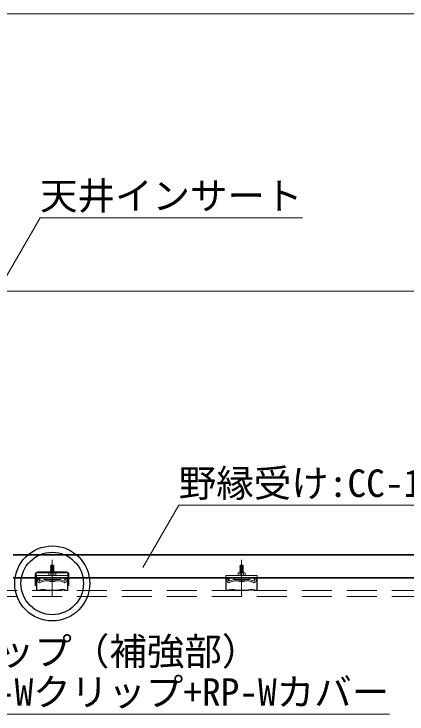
# Model space of a CAD drawing. Units: millimetres, scale not verified. Extents: x -7800 to 7800, y -5578 to 5491.
# Drawn here: x -3388 to -2759, y 576 to 1696 of the extents above; entities that cross this region are included whole.
import ezdxf
from ezdxf.enums import TextEntityAlignment as Align

# ---------------------------------------------------------------- set-up
doc = ezdxf.new("R2010")
doc.units = ezdxf.units.MM
doc.header["$LTSCALE"] = 40
doc.linetypes.add('CHAIN1', pattern=[8, 5, -1, 1, -1])
doc.linetypes.add('DASHED1', pattern=[1.8, 1.2, -0.6])
for name, color, linetype, lineweight in [('2-0_中心線', 4, 'CHAIN1', 9), ('2-2_野縁受け', 3, 'Continuous', 18), ('2-3_野縁', 7, 'Continuous', 18), ('2-6_文字', 3, 'Continuous', 18), ('2-9_躯体', 4, 'DASHED1', 9), ('2-A_クリップ', 3, 'Continuous', 18), ('2-C_パネル', 4, 'DASHED1', 9), ('2-E', 2, 'Continuous', 25), ('F-2_太線１', 3, 'Continuous', 18)]:
    doc.layers.add(name, color=color, linetype=linetype, lineweight=lineweight)
doc.styles.add('ＭＳ ゴシック', font='')
doc.styles.get('ＭＳ ゴシック').set_extended_font_data('MS Gothic')

msp = doc.modelspace()

# ---------------------------------------------------------------- linework, layer by layer
at = {"layer": '2-0_中心線'}
for p, q in [((-3327.14, 822.58), (-3327.14, 764.66)), ((-3024.14, 822.58), (-3024.14, 764.66))]:
    msp.add_line(p, q, dxfattribs=at)
at = {"layer": '2-2_野縁受け'}
for p, q in [((-3389.49, 830.92), (-2519.49, 830.92)), ((-3389.49, 829.72), (-2243.91, 829.72)), ((-3389.49, 794.12), (-2243.91, 794.12)), ((-3389.49, 792.92), (-2519.49, 792.92))]:
    msp.add_line(p, q, dxfattribs=at)
at = {"layer": '2-3_野縁'}
for p, q in [((-3352.15, 791.94), (-3352.14, 774.41)), ((-3351.64, 774.46), (-3351.65, 791.94)), ((-3348.14, 792.94), (-3351.15, 792.94)), ((-3348.14, 792.44), (-3351.15, 792.44)), ((-3347.65, 789.94), (-3347.65, 791.94)), ((-3347.65, 789.94), (-3347.15, 789.94)), ((-3347.15, 789.94), (-3347.15, 791.94)), ((-3307.14, 789.94), (-3307.14, 791.94)), ((-3306.64, 789.94), (-3307.14, 789.94)), ((-3306.64, 789.94), (-3306.64, 791.94)), ((-3306.14, 792.94), (-3303.14, 792.94)), ((-3306.14, 792.44), (-3303.14, 792.44)), ((-3302.64, 774.42), (-3302.64, 791.94)), ((-3302.14, 791.94), (-3302.14, 774.48)), ((-3049.15, 791.94), (-3049.14, 774.41)), ((-3048.64, 774.46), (-3048.65, 791.94)), ((-3045.14, 792.94), (-3048.15, 792.94)), ((-3045.14, 792.44), (-3048.15, 792.44)), ((-3044.65, 789.94), (-3044.65, 791.94)), ((-3044.65, 789.94), (-3044.15, 789.94)), ((-3044.15, 789.94), (-3044.15, 791.94)), ((-3004.14, 789.94), (-3004.14, 791.94)), ((-3003.64, 789.94), (-3004.14, 789.94)), ((-3003.64, 789.94), (-3003.64, 791.94)), ((-3003.14, 792.94), (-3000.14, 792.94)), ((-3003.14, 792.44), (-3000.14, 792.44)), ((-2999.64, 774.42), (-2999.64, 791.94)), ((-2999.14, 791.94), (-2999.14, 774.48)), ((-3351.15, 773.94), (-3347.56, 773.94)), ((-3351.15, 773.94), (-3347.56, 773.94)), ((-3347.56, 773.44), (-3351.15, 773.44)), ((-3347.56, 773.44), (-3351.15, 773.44)), ((-3347.21, 774.09), (-3346.5, 774.79)), ((-3346.5, 774.79), (-3347.21, 774.09)), ((-3346.15, 774.44), (-3346.85, 773.73)), ((-3346.15, 774.44), (-3346.85, 773.73)), ((-3339.15, 774.44), (-3338.44, 773.73)), ((-3338.79, 774.79), (-3338.08, 774.09)), ((-3337.73, 773.94), (-3327.14, 773.94)), ((-3337.73, 773.44), (-3327.14, 773.44)), ((-3316.56, 773.94), (-3327.14, 773.94)), ((-3316.56, 773.44), (-3327.14, 773.44)), ((-3315.5, 774.79), (-3316.2, 774.09)), ((-3315.14, 774.44), (-3315.85, 773.73)), ((-3308.14, 774.44), (-3307.44, 773.73)), ((-3308.14, 774.44), (-3307.44, 773.73)), ((-3307.08, 774.09), (-3307.79, 774.79)), ((-3307.79, 774.79), (-3307.08, 774.09)), ((-3303.14, 773.94), (-3306.73, 773.94)), ((-3303.14, 773.94), (-3306.73, 773.94)), ((-3306.73, 773.44), (-3303.14, 773.44)), ((-3306.73, 773.44), (-3303.14, 773.44)), ((-3048.15, 773.94), (-3044.56, 773.94)), ((-3048.15, 773.94), (-3044.56, 773.94)), ((-3044.56, 773.44), (-3048.15, 773.44)), ((-3044.56, 773.44), (-3048.15, 773.44)), ((-3044.21, 774.09), (-3043.5, 774.79)), ((-3043.5, 774.79), (-3044.21, 774.09)), ((-3043.15, 774.44), (-3043.85, 773.73)), ((-3043.15, 774.44), (-3043.85, 773.73)), ((-3036.15, 774.44), (-3035.44, 773.73)), ((-3035.79, 774.79), (-3035.08, 774.09)), ((-3034.73, 773.94), (-3024.14, 773.94)), ((-3034.73, 773.44), (-3024.14, 773.44)), ((-3013.56, 773.94), (-3024.14, 773.94)), ((-3013.56, 773.44), (-3024.14, 773.44)), ((-3012.5, 774.79), (-3013.2, 774.09)), ((-3012.14, 774.44), (-3012.85, 773.73)), ((-3005.14, 774.44), (-3004.44, 773.73)), ((-3005.14, 774.44), (-3004.44, 773.73)), ((-3004.08, 774.09), (-3004.79, 774.79)), ((-3004.79, 774.79), (-3004.08, 774.09)), ((-3000.14, 773.94), (-3003.73, 773.94)), ((-3000.14, 773.94), (-3003.73, 773.94)), ((-3003.73, 773.44), (-3000.14, 773.44)), ((-3003.73, 773.44), (-3000.14, 773.44))]:
    msp.add_line(p, q, dxfattribs=at)
for centre, radius, start, end in [((-3351.15, 791.94), 1, 90.00299, 180.00299), ((-3351.15, 791.94), 0.5, 90.00299, 180.00299), ((-3348.14, 791.94), 1, 0.00299, 90.00299), ((-3348.14, 791.94), 0.5, 0.00299, 90.00299), ((-3306.14, 791.94), 1, 89.99696, 179.99699), ((-3306.14, 791.94), 0.5, 89.99696, 179.99699), ((-3303.14, 791.94), 1, 359.99699, 89.99699), ((-3303.14, 791.94), 0.5, 359.99699, 89.99699), ((-3048.15, 791.94), 1, 90.00299, 180.00299), ((-3048.15, 791.94), 0.5, 90.00299, 180.00299), ((-3045.14, 791.94), 1, 0.00299, 90.00299), ((-3045.14, 791.94), 0.5, 0.00299, 90.00299), ((-3003.14, 791.94), 1, 89.99696, 179.99699), ((-3003.14, 791.94), 0.5, 89.99696, 179.99699), ((-3000.14, 791.94), 1, 359.99699, 89.99699), ((-3000.14, 791.94), 0.5, 359.99699, 89.99699), ((-3351.15, 774.44), 1, 177.476, 270), ((-3351.15, 774.44), 1, 177.476, 270), ((-3351.15, 774.44), 0.5, 177.476, 270), ((-3351.15, 774.44), 0.5, 177.476, 270), ((-3347.56, 774.44), 0.5, 269.99998, 314.99998), ((-3347.56, 774.44), 0.5, 270, 314.99998), ((-3347.56, 774.44), 1, 270, 315), ((-3347.56, 774.44), 1, 270, 314.99998), ((-3346.15, 774.44), 0.5, 46.39717, 135), ((-3344.9, 775.75), 1.81, 226.39716, 313.6028), ((-3344.9, 775.75), 1.31, 226.39716, 313.6028), ((-3343.64, 774.44), 0.5, 36.86987, 133.6028), ((-3342.65, 775.19), 1.25, 216.86989, 323.1301), ((-3342.65, 775.19), 0.75, 216.86989, 323.1301), ((-3341.65, 774.44), 0.5, 36.86987, 143.1301), ((-3341.65, 774.44), 0.5, 46.39717, 143.1301), ((-3340.4, 775.75), 1.81, 226.39716, 313.6028), ((-3340.4, 775.75), 1.31, 226.39716, 313.6028), ((-3339.15, 774.44), 0.5, 44.99998, 133.60281), ((-3337.73, 774.44), 1, 225, 270), ((-3337.73, 774.44), 0.5, 225, 270), ((-3316.56, 774.44), 0.5, 270, 315), ((-3316.56, 774.44), 1, 270, 315), ((-3315.14, 774.44), 0.5, 46.39719, 135.00002), ((-3313.89, 775.75), 1.81, 226.39719, 313.60283), ((-3313.89, 775.75), 1.31, 226.39719, 313.60283), ((-3312.64, 774.44), 0.5, 36.86989, 143.1301), ((-3312.64, 774.44), 0.5, 36.86989, 133.60281), ((-3311.64, 775.19), 1.25, 216.8699, 323.13011), ((-3311.64, 775.19), 0.75, 216.8699, 323.13011), ((-3310.64, 774.44), 0.5, 46.39719, 143.13011), ((-3309.39, 775.75), 1.81, 226.39719, 313.60283), ((-3309.39, 775.75), 1.31, 226.39719, 313.60283), ((-3308.14, 774.44), 0.5, 45, 133.60283), ((-3306.73, 774.44), 1, 225, 270), ((-3306.73, 774.44), 1, 225.00002, 270), ((-3306.73, 774.44), 0.5, 225, 270), ((-3306.73, 774.44), 0.5, 225.00002, 270), ((-3303.14, 774.44), 1, 270, 2.524), ((-3303.14, 774.44), 1, 269.99995, 2.524), ((-3303.14, 774.44), 0.5, 270, 2.524), ((-3303.14, 774.44), 0.5, 269.99995, 2.524), ((-3048.15, 774.44), 1, 177.476, 270), ((-3048.15, 774.44), 1, 177.476, 270), ((-3048.15, 774.44), 0.5, 177.476, 270), ((-3048.15, 774.44), 0.5, 177.476, 270), ((-3044.56, 774.44), 0.5, 269.99998, 314.99998), ((-3044.56, 774.44), 0.5, 270, 314.99998), ((-3044.56, 774.44), 1, 270, 315), ((-3044.56, 774.44), 1, 270, 314.99998), ((-3043.15, 774.44), 0.5, 46.39717, 135), ((-3041.9, 775.75), 1.81, 226.39716, 313.6028), ((-3041.9, 775.75), 1.31, 226.39716, 313.6028), ((-3040.64, 774.44), 0.5, 36.86987, 133.6028), ((-3039.65, 775.19), 1.25, 216.86989, 323.1301), ((-3039.65, 775.19), 0.75, 216.86989, 323.1301), ((-3038.65, 774.44), 0.5, 36.86987, 143.1301), ((-3038.65, 774.44), 0.5, 46.39717, 143.1301), ((-3037.4, 775.75), 1.81, 226.39716, 313.6028), ((-3037.4, 775.75), 1.31, 226.39716, 313.6028), ((-3036.15, 774.44), 0.5, 44.99998, 133.60281), ((-3034.73, 774.44), 1, 225, 270), ((-3034.73, 774.44), 0.5, 225, 270), ((-3013.56, 774.44), 0.5, 270, 315), ((-3013.56, 774.44), 1, 270, 315), ((-3012.14, 774.44), 0.5, 46.39719, 135.00002), ((-3010.89, 775.75), 1.81, 226.39719, 313.60283), ((-3010.89, 775.75), 1.31, 226.39719, 313.60283), ((-3009.64, 774.44), 0.5, 36.86989, 143.1301), ((-3009.64, 774.44), 0.5, 36.86989, 133.60281), ((-3008.64, 775.19), 1.25, 216.8699, 323.13011), ((-3008.64, 775.19), 0.75, 216.8699, 323.13011), ((-3007.64, 774.44), 0.5, 46.39719, 143.13011), ((-3006.39, 775.75), 1.81, 226.39719, 313.60283), ((-3006.39, 775.75), 1.31, 226.39719, 313.60283), ((-3005.14, 774.44), 0.5, 45, 133.60283), ((-3003.73, 774.44), 1, 225, 270), ((-3003.73, 774.44), 1, 225.00002, 270), ((-3003.73, 774.44), 0.5, 225, 270), ((-3003.73, 774.44), 0.5, 225.00002, 270), ((-3000.14, 774.44), 1, 270, 2.524), ((-3000.14, 774.44), 1, 269.99995, 2.524), ((-3000.14, 774.44), 0.5, 270, 2.524), ((-3000.14, 774.44), 0.5, 269.99995, 2.524)]:
    msp.add_arc(centre, radius, start, end, dxfattribs=at)
at = {"layer": '2-6_文字', "color": 7}
for p, q in [((-3404.24, 1270.37), (-3346.68, 1370.05)), ((-3346.68, 1370.05), (-2926.68, 1370.05)), ((-3182.15, 810.2), (-3124.6, 909.88)), ((-3124.6, 909.88), (-2704.6, 909.88)), ((-3537.16, 575.58), (-2787.16, 575.58))]:
    msp.add_line(p, q, dxfattribs=at)
at = {"layer": '2-9_躯体', "color": 7, "linetype": 'Continuous', "lineweight": 18}
msp.add_line((-4583.5, 1252.42), (-2243.91, 1252.42), dxfattribs=at)
at = {"layer": '2-A_クリップ'}
for p, q in [((-3324.11, 813.57), (-3330.11, 812.73)), ((-3330.11, 812.73), (-3329.36, 812.33)), ((-3324.11, 812.57), (-3330.11, 811.73)), ((-3330.11, 811.73), (-3329.36, 811.33)), ((-3329.36, 801.72), (-3329.36, 813.73)), ((-3329.36, 813.73), (-3324.86, 813.73)), ((-3324.11, 813.57), (-3324.86, 813.73)), ((-3324.86, 801.72), (-3324.86, 813.7)), ((-3324.11, 812.57), (-3324.86, 812.97)), ((-3324.11, 811.57), (-3324.86, 811.97)), ((-3324.11, 810.57), (-3324.86, 810.97)), ((-3324.11, 809.57), (-3324.86, 809.97)), ((-3324.11, 808.57), (-3324.86, 808.97)), ((-3324.11, 807.57), (-3324.86, 807.97)), ((-3324.11, 806.57), (-3324.86, 806.97)), ((-3021.11, 813.57), (-3027.11, 812.73)), ((-3027.11, 812.73), (-3026.36, 812.33)), ((-3021.11, 812.57), (-3027.11, 811.73)), ((-3027.11, 811.73), (-3026.36, 811.33)), ((-3026.36, 801.72), (-3026.36, 813.73)), ((-3026.36, 813.73), (-3021.86, 813.73)), ((-3021.11, 813.57), (-3021.86, 813.73)), ((-3021.86, 801.72), (-3021.86, 813.7)), ((-3021.11, 812.57), (-3021.86, 812.97)), ((-3021.11, 811.57), (-3021.86, 811.97)), ((-3021.11, 810.57), (-3021.86, 810.97)), ((-3021.11, 809.57), (-3021.86, 809.97)), ((-3021.11, 808.57), (-3021.86, 808.97)), ((-3021.11, 807.57), (-3021.86, 807.97)), ((-3021.11, 806.57), (-3021.86, 806.97)), ((-3354.33, 799.93), (-3354.33, 781.15)), ((-3352.73, 799.93), (-3352.73, 781.15)), ((-3352.11, 797.22), (-3302.11, 797.22)), ((-3352.11, 797.22), (-3352.11, 792.92)), ((-3303.53, 803.13), (-3351.13, 803.13)), ((-3303.53, 801.53), (-3351.13, 801.53)), ((-3332.61, 800.72), (-3332.61, 797.22)), ((-3332.61, 797.22), (-3321.61, 797.22)), ((-3331.94, 801.55), (-3332.41, 801.32)), ((-3331.94, 801.55), (-3332.41, 801.32)), ((-3331.61, 801.72), (-3322.61, 801.72)), ((-3331.25, 801.63), (-3329.61, 801.22)), ((-3331.25, 801.63), (-3329.61, 801.22)), ((-3330.11, 802.73), (-3329.36, 802.33)), ((-3324.11, 802.57), (-3330.11, 801.73)), ((-3324.11, 802.57), (-3330.11, 801.73)), ((-3329.61, 801.22), (-3329.61, 801.2)), ((-3329.61, 801.2), (-3329.61, 797.22)), ((-3324.89, 801.33), (-3324.61, 801.23)), ((-3324.11, 805.57), (-3324.86, 805.97)), ((-3324.11, 804.57), (-3324.86, 804.97)), ((-3324.11, 803.57), (-3324.86, 803.97)), ((-3324.11, 802.57), (-3324.86, 802.97)), ((-3324.11, 802.57), (-3324.86, 802.97)), ((-3324.39, 801.72), (-3324.86, 801.97)), ((-3324.39, 801.72), (-3324.86, 801.97)), ((-3322.97, 801.63), (-3324.61, 801.23)), ((-3322.97, 801.63), (-3324.61, 801.23)), ((-3322.29, 801.56), (-3321.82, 801.33)), ((-3322.29, 801.56), (-3321.82, 801.33)), ((-3321.61, 800.72), (-3321.61, 797.22)), ((-3302.11, 792.92), (-3302.11, 797.22)), ((-3301.93, 799.93), (-3301.93, 781.15)), ((-3300.33, 799.93), (-3300.33, 781.15)), ((-3049.11, 797.22), (-2999.11, 797.22)), ((-3049.11, 797.22), (-3049.11, 792.92)), ((-3029.61, 800.72), (-3029.61, 797.22)), ((-3029.61, 797.22), (-3018.61, 797.22)), ((-3028.94, 801.55), (-3029.41, 801.32)), ((-3028.94, 801.55), (-3029.41, 801.32)), ((-3028.61, 801.72), (-3019.61, 801.72)), ((-3028.25, 801.63), (-3026.61, 801.22)), ((-3028.25, 801.63), (-3026.61, 801.22)), ((-3027.11, 802.73), (-3026.36, 802.33)), ((-3021.11, 802.57), (-3027.11, 801.73)), ((-3021.11, 802.57), (-3027.11, 801.73)), ((-3026.61, 801.22), (-3026.61, 801.2)), ((-3026.61, 801.2), (-3026.61, 797.22)), ((-3021.89, 801.33), (-3021.61, 801.23)), ((-3021.11, 805.57), (-3021.86, 805.97)), ((-3021.11, 804.57), (-3021.86, 804.97)), ((-3021.11, 803.57), (-3021.86, 803.97)), ((-3021.11, 802.57), (-3021.86, 802.97)), ((-3021.11, 802.57), (-3021.86, 802.97)), ((-3021.39, 801.72), (-3021.86, 801.97)), ((-3021.39, 801.72), (-3021.86, 801.97)), ((-3019.97, 801.63), (-3021.61, 801.23)), ((-3019.97, 801.63), (-3021.61, 801.23)), ((-3019.29, 801.56), (-3018.82, 801.33)), ((-3019.29, 801.56), (-3018.82, 801.33)), ((-3018.61, 800.72), (-3018.61, 797.22)), ((-2999.11, 792.92), (-2999.11, 797.22)), ((-3352.11, 792.92), (-3302.11, 792.92)), ((-3348.91, 791.93), (-3351.07, 791.14)), ((-3349.87, 787.86), (-3351.07, 791.14)), ((-3349.67, 787.3), (-3351.07, 791.14)), ((-3347.47, 787.99), (-3348.91, 791.93)), ((-3339.11, 791.03), (-3347.47, 787.99)), ((-3346.7, 785.93), (-3339.01, 788.73)), ((-3339.11, 792.92), (-3339.11, 791.03)), ((-3339.11, 791.03), (-3327.11, 791.03)), ((-3320.11, 788.73), (-3334.11, 788.73)), ((-3315.12, 791.03), (-3327.11, 791.03)), ((-3315.12, 791.03), (-3327.11, 791.03)), ((-3315.12, 791.03), (-3327.11, 791.03)), ((-3327.11, 788.73), (-3317.97, 788.73)), ((-3327.11, 788.73), (-3317.38, 788.73)), ((-3327.11, 788.73), (-3315.9, 788.73)), ((-3317.63, 788.73), (-3315.9, 788.73)), ((-3317.13, 788.73), (-3315.22, 788.73)), ((-3311.98, 787.55), (-3315.22, 788.73)), ((-3315.12, 791.03), (-3307.72, 788.33)), ((-3315.11, 792.92), (-3315.11, 791.03)), ((-3307.53, 785.93), (-3312.72, 787.82)), ((-3308.01, 788.44), (-3306.76, 787.99)), ((-3304.51, 787.49), (-3303.45, 791.44)), ((-3302.11, 794.12), (-3301.93, 794.12)), ((-3302.11, 792.92), (-3301.93, 792.92)), ((-3049.11, 792.92), (-2999.11, 792.92)), ((-3045.91, 791.93), (-3048.07, 791.14)), ((-3046.87, 787.86), (-3048.07, 791.14)), ((-3046.67, 787.3), (-3048.07, 791.14)), ((-3044.47, 787.99), (-3045.91, 791.93)), ((-3036.11, 791.03), (-3044.47, 787.99)), ((-3043.7, 785.93), (-3036.01, 788.73)), ((-3036.11, 792.92), (-3036.11, 791.03)), ((-3036.11, 791.03), (-3024.11, 791.03)), ((-3017.11, 788.73), (-3031.11, 788.73)), ((-3012.12, 791.03), (-3024.11, 791.03)), ((-3012.12, 791.03), (-3024.11, 791.03)), ((-3012.12, 791.03), (-3024.11, 791.03)), ((-3024.11, 788.73), (-3014.97, 788.73)), ((-3024.11, 788.73), (-3014.38, 788.73)), ((-3024.11, 788.73), (-3012.9, 788.73)), ((-3014.63, 788.73), (-3012.9, 788.73)), ((-3014.13, 788.73), (-3012.22, 788.73)), ((-3008.98, 787.55), (-3012.22, 788.73)), ((-3012.12, 791.03), (-3004.72, 788.33)), ((-3012.11, 792.92), (-3012.11, 791.03)), ((-3004.53, 785.93), (-3009.72, 787.82)), ((-3005.01, 788.44), (-3003.76, 787.99)), ((-3001.51, 787.49), (-3000.45, 791.44)), ((-2999.11, 794.12), (-2998.93, 794.12)), ((-2999.11, 792.92), (-2998.93, 792.92)), ((-3352.73, 781.15), (-3354.33, 781.15)), ((-3300.33, 781.15), (-3301.93, 781.15))]:
    msp.add_line(p, q, dxfattribs=at)
for points in [[(-3324.11, 811.57), (-3330.11, 810.73), (-3329.36, 810.33)], [(-3324.11, 810.57), (-3330.11, 809.73), (-3329.36, 809.33)], [(-3324.11, 809.57), (-3330.11, 808.73), (-3329.36, 808.33)], [(-3324.11, 808.57), (-3330.11, 807.73), (-3329.36, 807.33)], [(-3324.11, 807.57), (-3330.11, 806.73), (-3329.36, 806.33)], [(-3021.11, 811.57), (-3027.11, 810.73), (-3026.36, 810.33)], [(-3021.11, 810.57), (-3027.11, 809.73), (-3026.36, 809.33)], [(-3021.11, 809.57), (-3027.11, 808.73), (-3026.36, 808.33)], [(-3021.11, 808.57), (-3027.11, 807.73), (-3026.36, 807.33)], [(-3021.11, 807.57), (-3027.11, 806.73), (-3026.36, 806.33)], [(-3324.11, 806.57), (-3330.11, 805.73), (-3329.36, 805.33)], [(-3324.11, 805.57), (-3330.11, 804.73), (-3329.36, 804.33)], [(-3324.11, 804.57), (-3330.11, 803.73), (-3329.36, 803.33)], [(-3324.11, 803.57), (-3330.11, 802.73), (-3329.36, 802.33)], [(-3324.89, 801.33), (-3324.61, 801.23), (-3324.61, 797.22)], [(-3021.11, 806.57), (-3027.11, 805.73), (-3026.36, 805.33)], [(-3021.11, 805.57), (-3027.11, 804.73), (-3026.36, 804.33)], [(-3021.11, 804.57), (-3027.11, 803.73), (-3026.36, 803.33)], [(-3021.11, 803.57), (-3027.11, 802.73), (-3026.36, 802.33)], [(-3021.89, 801.33), (-3021.61, 801.23), (-3021.61, 797.22)], [(-3347.47, 787.99), (-3348.91, 791.93), (-3351.07, 791.14)], [(-3327.11, 788.73), (-3338.33, 788.73), (-3339.01, 788.73)], [(-3306.76, 787.99), (-3305.67, 792.04), (-3303.45, 791.44)], [(-3044.47, 787.99), (-3045.91, 791.93), (-3048.07, 791.14)], [(-3024.11, 788.73), (-3035.33, 788.73), (-3036.01, 788.73)], [(-3003.76, 787.99), (-3002.67, 792.04), (-3000.45, 791.44)]]:
    msp.add_lwpolyline(points, dxfattribs=at)
for centre, radius, start, end in [((-3351.13, 799.93), 3.2, 90, 180), ((-3351.13, 799.93), 1.6, 90, 180), ((-3331.61, 800.72), 1, 90, 180), ((-3331.5, 800.66), 1, 75.942, 116.60205), ((-3331.5, 800.66), 1, 75.942, 116.60205), ((-3327.11, 795.22), 6.5, 70.01814, 112.61984), ((-3327.11, 795.22), 6.5, 70.01814, 112.61984), ((-3322.73, 800.66), 1, 63.73466, 103.8602), ((-3322.73, 800.66), 1, 63.73466, 103.8602), ((-3322.61, 800.72), 1, 0, 90), ((-3303.53, 799.93), 3.2, 0, 90), ((-3303.53, 799.93), 1.6, 0, 90), ((-3028.61, 800.72), 1, 90, 180), ((-3028.5, 800.66), 1, 75.942, 116.60205), ((-3028.5, 800.66), 1, 75.942, 116.60205), ((-3024.11, 795.22), 6.5, 70.01814, 112.61984), ((-3024.11, 795.22), 6.5, 70.01814, 112.61984), ((-3019.73, 800.66), 1, 63.73466, 103.8602), ((-3019.73, 800.66), 1, 63.73466, 103.8602), ((-3019.61, 800.72), 1, 0, 90), ((-3347.51, 788.08), 2.3, 199.99997, 299.99998), ((-3327.11, 802.73), 15.65, 243.43492, 296.56505), ((-3306.73, 788.09), 2.3, 244.99998, 345), ((-3044.51, 788.08), 2.3, 199.99997, 299.99998), ((-3024.11, 802.73), 15.65, 243.43492, 296.56505), ((-3003.73, 788.09), 2.3, 244.99998, 345)]:
    msp.add_arc(centre, radius, start, end, dxfattribs=at)
at = {"layer": '2-C_パネル'}
for p, q in [((-4583.5, 773.44), (-2243.91, 773.44)), ((-4583.5, 763.94), (-2243.91, 763.94))]:
    msp.add_line(p, q, dxfattribs=at)
at = {"layer": '2-E'}
for radius in [60, 50]:
    msp.add_circle((-3327.14, 784.58), radius, dxfattribs=at)
at = {"layer": 'F-2_太線１'}
msp.add_line((-7638.18, 1696.25), (-2068.18, 1696.25), dxfattribs=at)

# ---------------------------------------------------------------- texts
at = {"layer": '2-6_文字', "color": 7, "style": 'ＭＳ ゴシック'}
for s, p in [('天井インサート', (-3346.68, 1370.05)), ('野縁受け:CC-19', (-3124.6, 909.88)), ('クリップ（補強部）', (-3535.7, 640.68)), ('：RP-Wクリップ+RP-Wカバー', (-3537.16, 575.58))]:
    msp.add_text(s, height=43.99, dxfattribs=at).set_placement(p, align=Align.BOTTOM_LEFT)

doc.saveas('drawing.dxf')
